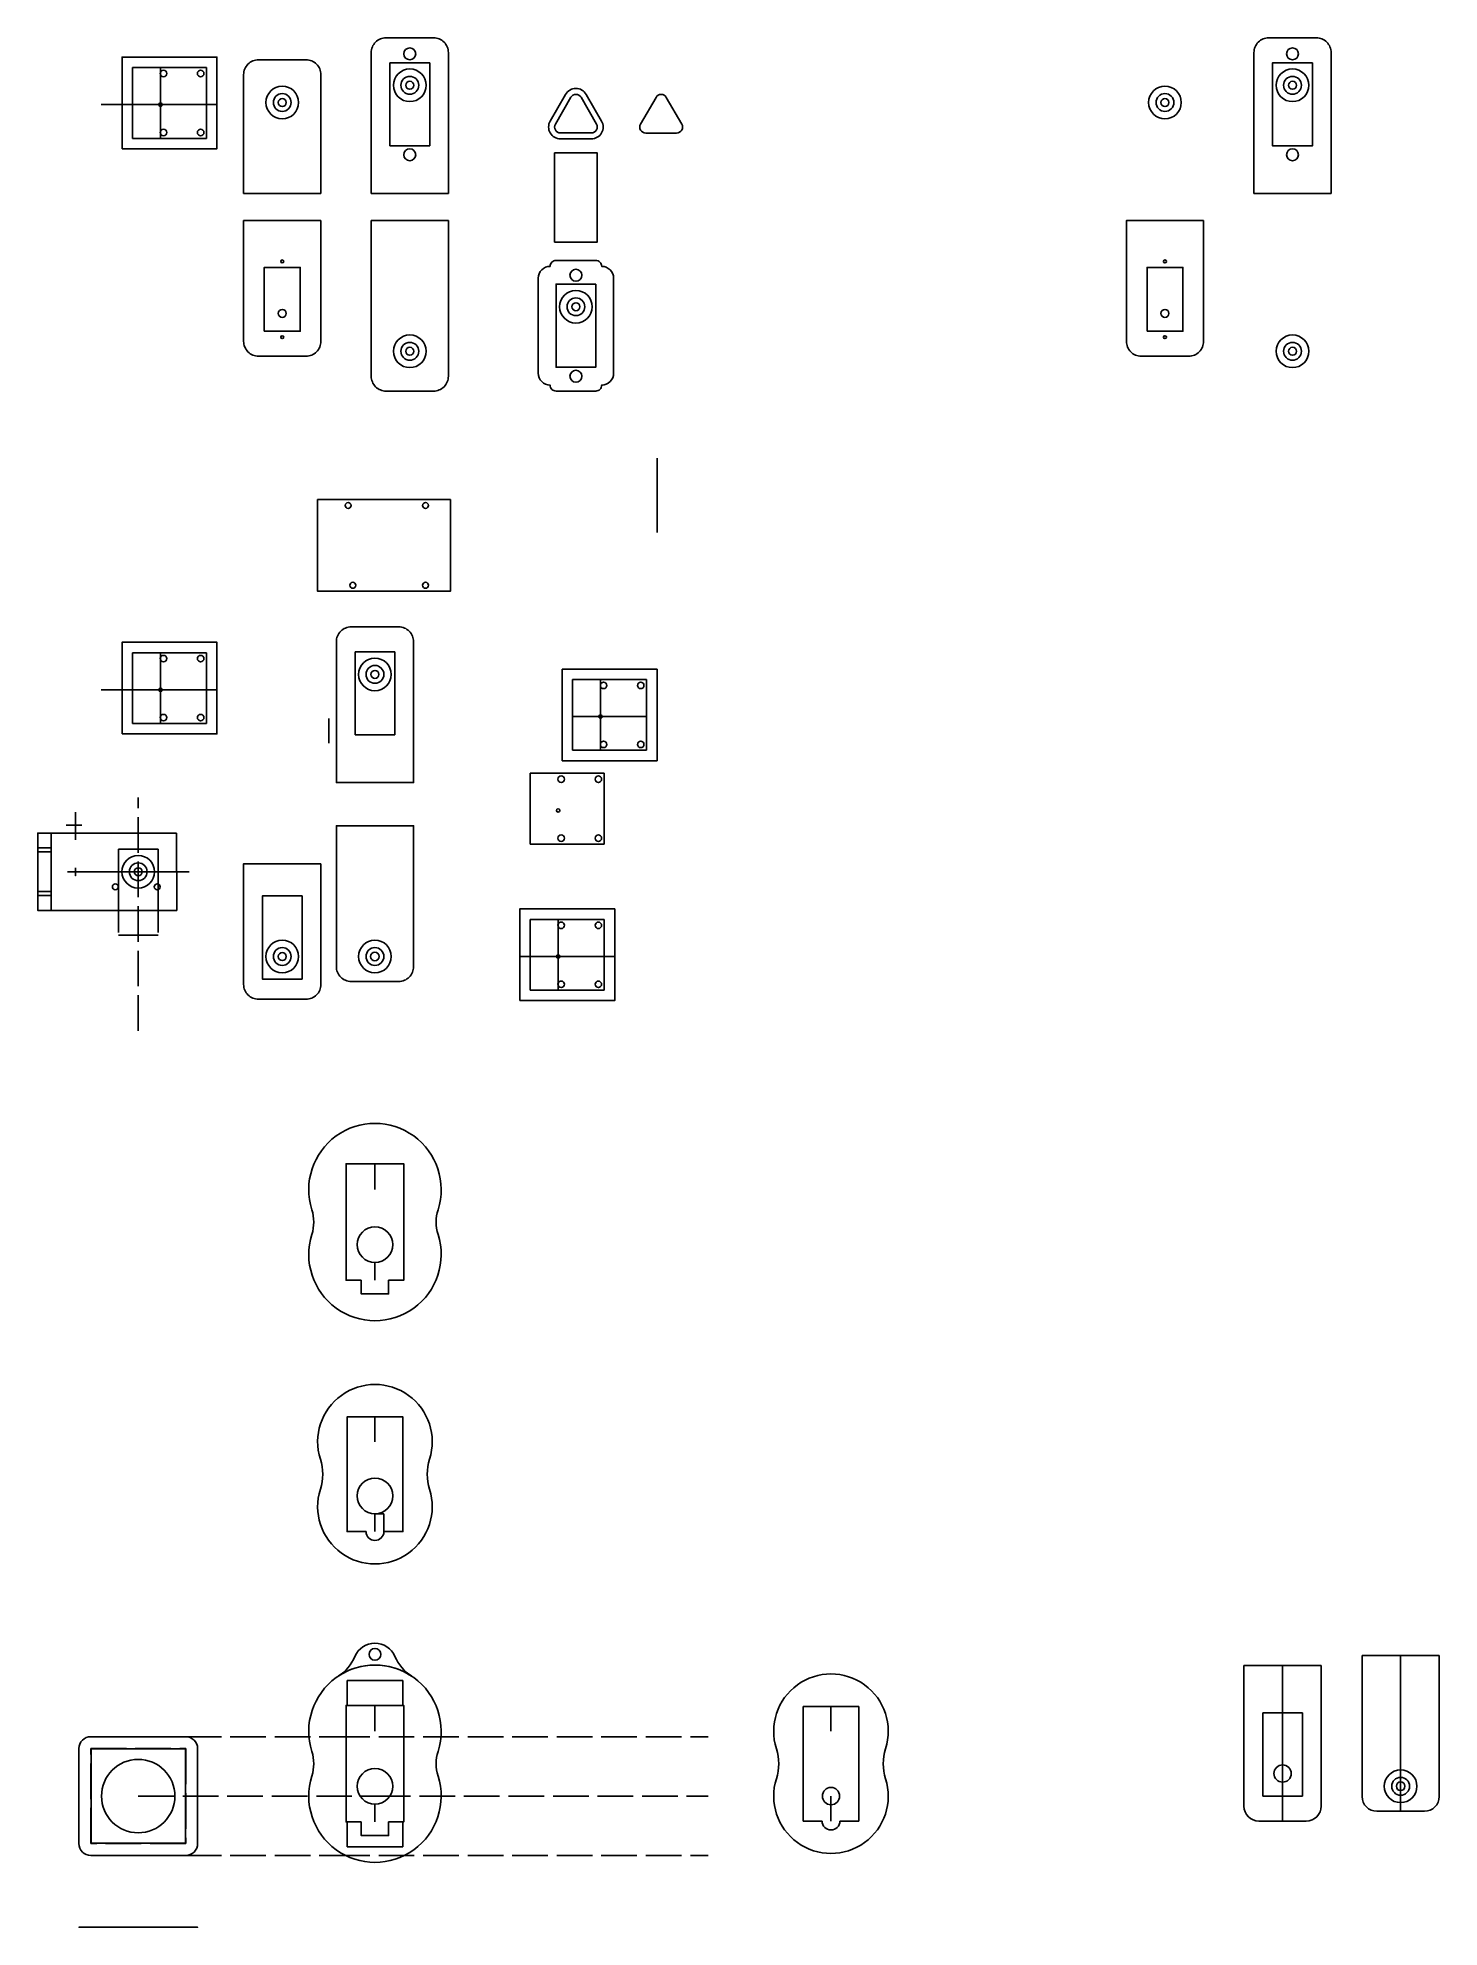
# Model space of a CAD drawing. Header units: millimetres. Extents: x 63 to 535, y 21 to 657.
import ezdxf

# ---------------------------------------------------------------- set-up
doc = ezdxf.new("R2010")
doc.units = ezdxf.units.MM
doc.header["$MEASUREMENT"] = 0
doc.linetypes.add('ACAD_ISO02W100', pattern=[15, 12, -3])
for name, color, linetype, true_color in [('2D Drawings', 7, 'Continuous', 0xff9d19), ('2D Gimbal Arms', 7, 'Continuous', 0xd64ebe), ('2D Redesigned Gimbal', 7, 'Continuous', 0xfda8a7), ('3D Drawings', 7, 'Continuous', 0xf8ce8b), ('Big Servo Profile', 7, 'Continuous', 0xf8ce8b), ('Camera Profile', 7, 'Continuous', 0xf5dd7a), ('Reference Lines', 7, 'ACAD_ISO02W100', 0x9fad00), ('Small Servi Profile', 7, 'Continuous', 0xf5dd7a)]:
    doc.layers.add(name, color=color, linetype=linetype, true_color=true_color)

# ---------------------------------------------------------------- blocks, each defined once
blk = doc.blocks.new('Pi_Camera_V2')
at = {"layer": '2D Gimbal Arms'}
for p, q in [((-15.538, 11.362), (9.462, 11.362)), ((-15.538, -12.5), (-15.538, 11.362)), ((0, 11.362), (0, -12.5)), ((9.462, 11.362), (9.462, -12.5)), ((9.462, 0), (-15.538, 0)), ((9.462, -12.5), (-15.538, -12.5))]:
    blk.add_line(p, q, dxfattribs=at)
for centre, radius in [((-13.538, 9.362), 1.1), ((-1.038, 9.362), 1.1), ((0, 0), 0.569), ((-13.538, -10.5), 1.1), ((-1.038, -10.5), 1.1)]:
    blk.add_circle(centre, radius, dxfattribs=at)
blk = doc.blocks.new('Big Servo Profile')
at = {"layer": 'Big Servo Profile'}
for p, q in [((0, 7.6), (-6.7, 7.6)), ((-6.7, -20.4), (-6.7, 7.6)), ((0, 7.6), (6.7, 7.6)), ((6.7, -20.4), (6.7, 7.6)), ((-6.7, -20.4), (6.7, -20.4))]:
    blk.add_line(p, q, dxfattribs=at)
for centre, radius in [((0, 10.6), 2), ((0, 0), 5.5), ((0, 0), 3), ((0, -23.4), 2)]:
    blk.add_circle(centre, radius, dxfattribs=at)
at = {"layer": 'Big Servo Profile', "extrusion": (-1.22465e-16, 1.83697e-16, -1)}
blk.add_circle((0, 0), 1.35, dxfattribs=at)
blk = doc.blocks.new('Small Servo Profile')
at = {"layer": 'Small Servi Profile'}
blk.add_lwpolyline([(-6.05, -6), (-6.05, 15.5), (6.05, 15.5), (6.05, -6)], close=True, dxfattribs=at)
for centre in [(0, 17.5), (0, -8)]:
    blk.add_circle(centre, 0.5, dxfattribs=at)
at = {"layer": 'Small Servi Profile', "extrusion": (1.22465e-16, -1.83697e-16, -1)}
blk.add_circle((0, 0), 1.35, dxfattribs=at)
blk = doc.blocks.new('Camera Profile')
at = {"layer": 'Camera Profile'}
for p, q in [((15.54, 16), (-12.96, 16)), ((-12.96, 16), (-12.96, 12.5)), ((19.04, -11.36), (19.04, 15.68)), ((-12.96, 12.5), (-12.96, -13.95)), ((-9.46, -11.36), (-9.46, 12.5)), ((-9.46, 12.5), (15.54, 12.5)), ((0, -11.36), (0, 12.5)), ((15.54, 12.5), (15.54, -11.36)), ((-9.46, 0), (15.54, 0)), ((15.54, -11.36), (-9.46, -11.36)), ((19.04, -14.86), (19.04, -11.36)), ((-9.46, -14.86), (19.04, -14.86))]:
    blk.add_line(p, q, dxfattribs=at)
for centre, radius in [((1.04, 10.5), 1.1), ((13.54, 10.5), 1.1), ((0, 0), 0.569), ((1.04, -9.36), 1.1), ((13.54, -9.36), 1.1)]:
    blk.add_circle(centre, radius, dxfattribs=at)

msp = doc.modelspace()

# ---------------------------------------------------------------- linework, layer by layer
msp.add_line((160.97, 428.1), (160.97, 419.89))
msp.add_lwpolyline([(201.89, 501.87), (165.47, 501.87), (157.13, 501.87), (157.13, 498.87), (157.13, 472.87), (157.13, 471), (163.51, 471), (201.89, 471)], close=True)
for centre, radius in [((167.44, 499.87), 1), ((193.51, 499.87), 1), ((169.01, 473), 1), ((193.51, 473), 1), ((176.47, 113.05), 2)]:
    msp.add_circle(centre, radius)
for centre, radius, start, end in [((176.47, 109.44), 7.35, 23.32876, 156.67124), ((155.96, 118.29), 15, 303.37423, 336.67124), ((196.99, 118.29), 15, 203.32876, 236.62577)]:
    msp.add_arc(centre, radius, start, end)
at = {"extrusion": (0, 0, -1)}
msp.add_arc((-176.47, 87.14), 22.3, 56.62577, 123.37423, dxfattribs=at)
at = {"layer": '2D Drawings'}
for p, q in [((167.07, 278.31), (167.07, 278.21)), ((176.47, 277.91), (176.47, 269.51)), ((185.87, 278.31), (185.87, 278.21)), ((176.47, 238.99), (176.47, 244.99)), ((167.07, 238.89), (167.07, 238.99)), ((185.87, 238.89), (185.87, 238.99)), ((176.47, 193.01), (176.47, 184.61)), ((179.47, 160.39), (176.47, 160.39)), ((176.47, 154.39), (176.47, 160.39)), ((179.47, 154.39), (179.47, 160.39)), ((167.07, 95.94), (167.07, 104.19)), ((167.07, 104.19), (185.87, 104.19)), ((185.87, 95.94), (185.87, 104.19)), ((176.47, 95.54), (176.47, 87.14)), ((320.7, 56.92), (320.7, 95.54)), ((320.7, 95.54), (339.5, 95.54)), ((330.1, 95.54), (330.1, 87.14)), ((339.5, 95.54), (339.5, 56.92)), ((330.1, 65.32), (330.1, 56.92)), ((176.47, 56.62), (176.47, 62.62)), ((167.07, 56.52), (167.07, 48.27)), ((185.87, 56.52), (185.87, 48.27)), ((325.4, 56.92), (320.7, 56.92)), ((325.4, 56.92), (327.1, 56.92)), ((333.1, 56.92), (334.8, 56.92)), ((334.8, 56.92), (339.5, 56.92)), ((167.07, 48.27), (185.87, 48.27))]:
    msp.add_line(p, q, dxfattribs=at)
for points in [[(197.73, 262.75, 0.155177), (197.73, 254.45, -1.367358), (155.22, 254.45, 0.155177), (155.22, 262.75, -1.367358)], [(194.87, 178.76, 0.155177), (194.87, 168.64, -1.367358), (158.08, 168.64, 0.155177), (158.08, 178.76, -1.367358)], [(179.47, 154.39, -1), (173.47, 154.39), (171.77, 154.39), (167.07, 154.39), (167.07, 193.01), (185.87, 193.01), (185.87, 154.39), (181.17, 154.39)], [(197.73, 80.38, 0.155177), (197.73, 72.08, -1.367358), (155.22, 72.08, 0.155177), (155.22, 80.38, -1.367358)], [(348.49, 81.29, 0.155177), (348.49, 71.17, -1.367358), (311.7, 71.17, 0.155177), (311.7, 81.29, -1.367358)], [(80.73, 85.32), (112.73, 85.32, -0.414214), (116.73, 81.32), (116.73, 49.32, -0.414214), (112.73, 45.32), (80.73, 45.32, -0.414214), (76.73, 49.32), (76.73, 81.32, -0.414214)]]:
    msp.add_lwpolyline(points, format="xyb", close=True, dxfattribs=at)
for points in [[(171.87, 238.99), (166.77, 238.99), (166.77, 278.21), (186.17, 278.21), (186.17, 238.99), (181.07, 238.99), (181.07, 234.39), (171.87, 234.39)], [(171.87, 56.62), (166.77, 56.62), (166.77, 95.84), (186.17, 95.84), (186.17, 56.62), (181.07, 56.62), (181.07, 52.02), (171.87, 52.02)], [(80.83, 81.22), (112.63, 81.22), (112.63, 49.42), (80.83, 49.42)]]:
    msp.add_lwpolyline(points, close=True, dxfattribs=at)
at = {"layer": '2D Drawings', "extrusion": (0, -1, 6.12323e-17), "elevation": -21.17}
msp.add_lwpolyline([(80.73, 20), (112.73, 20, -0.414214), (116.73, 16), (116.73, -16, -0.414214), (112.73, -20), (80.73, -20, -0.414214), (76.73, -16), (76.73, 16, -0.414214)], format="xyb", close=True, dxfattribs=at)
msp.add_lwpolyline([(80.73, 16), (112.73, 16), (112.73, -16), (80.73, -16)], close=True, dxfattribs=at)
at = {"layer": '2D Drawings'}
for centre, radius in [((176.47, 250.99), 6), ((176.47, 166.39), 6), ((96.73, 65.32), 12.36), ((176.47, 68.62), 6), ((330.1, 65.32), 2.9)]:
    msp.add_circle(centre, radius, dxfattribs=at)
at = {"layer": '2D Drawings', "extrusion": (0, -1, 6.12323e-17)}
msp.add_circle((96.73, 0, -21.17), 12.36, dxfattribs=at)
at = {"layer": '2D Drawings'}
msp.add_arc((330.1, 56.92), 3, 180, 0, dxfattribs=at)
at = {"layer": '2D Gimbal Arms', "extrusion": (-1, 1.83697e-16, 6.12323e-17)}
for p, q in [((91.26, 634.83), (91.26, 646.83)), ((91.26, 634.83), (91.26, 646.83)), ((91.26, 634.83), (91.26, 622.83)), ((91.26, 634.83), (91.26, 622.83)), ((91.26, 437.81), (91.26, 449.81)), ((91.26, 437.81), (91.26, 449.81)), ((91.26, 437.81), (91.26, 425.81)), ((91.26, 437.81), (91.26, 425.81)), ((225.23, 348.01), (225.23, 360.01)), ((225.23, 348.01), (225.23, 360.01)), ((225.23, 348.01), (225.23, 336.01)), ((225.23, 348.01), (225.23, 336.01))]:
    msp.add_line(p, q, dxfattribs=at)
at = {"layer": '2D Gimbal Arms'}
for p, q in [((94.76, 634.83, 14.41), (84.22, 634.83, 14.41)), ((176.47, 450.6), (169.77, 450.6)), ((169.77, 422.6), (169.77, 450.6)), ((176.47, 450.6), (183.17, 450.6)), ((183.17, 422.6), (183.17, 450.6)), ((94.76, 437.81, 14.41), (84.22, 437.81, 14.41)), ((169.77, 422.6), (183.17, 422.6)), ((228.73, 385.84), (228.73, 409.7)), ((228.73, 409.7), (253.73, 409.7)), ((253.73, 409.7), (253.73, 385.84)), ((96.73, 384.15, 75.11), (90.03, 384.15, 75.11)), ((90.03, 356.15, 75.11), (90.03, 384.15, 75.11)), ((96.73, 384.15, 75.11), (103.43, 384.15, 75.11)), ((103.43, 356.15, 75.11), (103.43, 384.15, 75.11)), ((253.73, 385.84), (228.73, 385.84)), ((81.19, 376.55, 18.61), (106.19, 376.55, 18.61)), ((90.03, 355.15, 75.11), (103.43, 355.15, 75.11)), ((482.23, 109.32), (469.23, 109.32)), ((469.23, 109.32), (469.23, 61.92)), ((482.23, 65.32), (482.23, 109.32)), ((482.23, 109.32), (495.23, 109.32)), ((495.23, 109.32), (495.23, 61.92)), ((522, 112.62), (509, 112.62)), ((509, 112.62), (509, 65.22)), ((522, 68.62), (522, 112.62)), ((522, 112.62), (535, 112.62)), ((535, 112.62), (535, 65.22)), ((475.53, 93.32), (475.53, 65.32)), ((488.93, 93.32), (475.53, 93.32)), ((488.93, 93.32), (488.93, 65.32)), ((482.23, 65.32), (482.23, 70.02)), ((482.23, 65.32), (475.53, 65.32)), ((482.23, 65.32), (482.23, 56.92)), ((482.23, 65.32), (488.93, 65.32)), ((522, 68.62), (522, 60.22)), ((522, 60.22), (514, 60.22)), ((522, 60.22), (530, 60.22)), ((482.23, 56.92), (474.23, 56.92)), ((482.23, 56.92), (490.23, 56.92))]:
    msp.add_line(p, q, dxfattribs=at)
for points in [[(91.26, 619.97), (94.76, 619.97), (123.26, 619.97), (123.26, 623.47), (123.26, 650.51), (123.26, 650.83), (119.76, 650.83), (91.26, 650.83), (91.26, 647.33), (91.26, 620.88)], [(91.26, 422.95), (94.76, 422.95), (123.26, 422.95), (123.26, 426.45), (123.26, 453.5), (123.26, 453.81), (119.76, 453.81), (91.26, 453.81), (91.26, 450.31), (91.26, 423.86)], [(151.94, 340.41), (151.94, 368.41), (138.54, 368.41), (138.54, 340.41), (145.24, 340.41)], [(225.23, 333.15), (228.73, 333.15), (257.23, 333.15), (257.23, 336.65), (257.23, 363.69), (257.23, 364.01), (253.73, 364.01), (225.23, 364.01), (225.23, 360.51), (225.23, 334.05)]]:
    msp.add_lwpolyline(points, close=True, dxfattribs=at)
at = {"layer": '2D Gimbal Arms', "extrusion": (0, -1, 6.12323e-17)}
for points, elevation in [([(91.26, 0), (94.76, 0), (123.26, 0), (123.26, 3.5), (123.26, 30.54), (123.26, 30.86), (119.76, 30.86), (91.26, 30.86), (91.26, 27.36), (91.26, 0.91)], -634.83), ([(91.26, 0), (94.76, 0), (123.26, 0), (123.26, 3.5), (123.26, 30.54), (123.26, 30.86), (119.76, 30.86), (91.26, 30.86), (91.26, 27.36), (91.26, 0.91)], -437.81), ([(225.23, 0), (228.73, 0), (257.23, 0), (257.23, 3.5), (257.23, 30.54), (257.23, 30.86), (253.73, 30.86), (225.23, 30.86), (225.23, 27.36), (225.23, 0.91)], -348.01)]:
    msp.add_lwpolyline(points, close=True, dxfattribs=dict(at, elevation=elevation))
at = {"layer": '2D Gimbal Arms'}
for points in [[(184.47, 459), (176.47, 459), (168.47, 459, 0.414214), (163.47, 454), (163.47, 406.6), (176.47, 406.6), (189.47, 406.6), (189.47, 454, 0.414214)], [(189.47, 344.61), (189.47, 392.01), (176.47, 392.01), (163.47, 392.01), (163.47, 344.61, 0.414214), (168.47, 339.61), (176.47, 339.61), (184.47, 339.61, 0.414214)], [(158.24, 379.26), (132.24, 379.26), (132.24, 338.61, 0.414214), (137.24, 333.61), (153.24, 333.61, 0.414214), (158.24, 338.61)]]:
    msp.add_lwpolyline(points, format="xyb", close=True, dxfattribs=at)
at = {"layer": '2D Gimbal Arms', "extrusion": (-1, 0, 6.12323e-17), "elevation": -62.88}
msp.add_lwpolyline([(-363.55, 62.36), (-389.55, 62.36), (-389.55, 21.71, 0.414214), (-384.55, 16.71), (-368.55, 16.71, 0.414214), (-363.55, 21.71)], format="xyb", close=True, dxfattribs=at)
msp.add_lwpolyline([(-369.85, 23.51), (-369.85, 51.51), (-383.25, 51.51), (-383.25, 23.51), (-376.55, 23.51)], close=True, dxfattribs=at)
at = {"layer": '2D Gimbal Arms', "extrusion": (1.83697e-16, -1, -1.22465e-16), "elevation": -376.55}
for points in [[(81.19, 18.61), (81.19, 42.47)], [(106.19, 42.47), (106.19, 18.61)]]:
    msp.add_lwpolyline(points, dxfattribs=at)
at = {"layer": '2D Gimbal Arms', "elevation": 42.47}
msp.add_lwpolyline([(81.19, 376.55), (106.19, 376.55)], close=True, dxfattribs=at)
at = {"layer": '2D Gimbal Arms', "extrusion": (-1, 1.83697e-16, 6.12323e-17)}
for centre, radius in [((-634.83, 14.41, -91.26), 5.5), ((-634.83, 14.41, -91.26), 3), ((-634.83, 14.41, -91.26), 1.35), ((-437.81, 14.41, -91.26), 5.5), ((-437.81, 14.41, -91.26), 3), ((-437.81, 14.41, -91.26), 1.35), ((-348.01, 14.41, -225.23), 5.5), ((-348.01, 14.41, -225.23), 3), ((-348.01, 14.41, -225.23), 1.35)]:
    msp.add_circle(centre, radius, dxfattribs=at)
at = {"layer": '2D Gimbal Arms'}
for centre, radius in [((176.47, 443), 5.5), ((176.47, 443), 3), ((239.23, 407.7), 1.1), ((251.73, 407.7), 1.1), ((238.19, 397.2), 0.569), ((239.23, 387.84), 1.1), ((251.73, 387.84), 1.1), ((96.73, 376.55, 75.11), 5.5), ((96.73, 376.55, 75.11), 3), ((145.24, 348.01), 5.5), ((145.24, 348.01), 3), ((176.47, 348.01), 5.5), ((176.47, 348.01), 3), ((176.47, 348.01), 1.45), ((482.23, 72.92), 2.9), ((522, 68.62), 5.5), ((522, 68.62), 3), ((522, 68.62), 1.45)]:
    msp.add_circle(centre, radius, dxfattribs=at)
at = {"layer": '2D Gimbal Arms', "extrusion": (-1.22465e-16, 1.83697e-16, -1)}
for centre in [(-176.47, 443), (-96.73, 376.55, -62.36), (-96.73, 376.55, -62.36), (-96.73, 376.55, -62.36), (-96.73, 376.55, -62.36)]:
    msp.add_circle(centre, 1.35, dxfattribs=at)
at = {"layer": '2D Gimbal Arms', "extrusion": (-1, 0, 6.12323e-17)}
for radius in [5.5, 3]:
    msp.add_circle((-376.55, 31.11, -62.88), radius, dxfattribs=at)
at = {"layer": '2D Gimbal Arms', "extrusion": (1, -1.22465e-16, -2.44929e-16)}
msp.add_circle((376.55, 31.11, 75.63), 1.35, dxfattribs=at)
at = {"layer": '2D Gimbal Arms', "extrusion": (1.83697e-16, -1, -1.22465e-16)}
for centre, radius in [((83.19, 40.47, -376.55), 1.1), ((83.19, 20.61, -376.55), 1.1), ((95.69, 20.61, -376.55), 1.1), ((95.69, 40.47, -376.55), 1.1), ((96.73, 31.11, -376.55), 0.569)]:
    msp.add_circle(centre, radius, dxfattribs=at)
at = {"layer": '2D Gimbal Arms', "extrusion": (1.22465e-16, -1.83697e-16, -1)}
msp.add_circle((-145.24, 348.01), 1.35, dxfattribs=at)
at = {"layer": '2D Gimbal Arms', "extrusion": (-1, 1.83697e-16, 6.12323e-17)}
for centre, start, end in [((-683.77, 25.33, -91.26), 325.5544, 345.87959), ((-585.89, 25.33, -91.26), 194.12041, 214.4456), ((-486.75, 25.33, -91.26), 325.5544, 345.87959), ((-388.88, 25.33, -91.26), 194.12041, 214.4456), ((-396.94, 25.33, -225.23), 325.5544, 345.87959), ((-299.07, 25.33, -225.23), 194.12041, 214.4456)]:
    msp.add_arc(centre, 44.79, start, end, dxfattribs=at)
at = {"layer": '2D Gimbal Arms'}
for centre, start, end in [((514, 65.22), 180, 270), ((530, 65.22), 270, 360), ((474.23, 61.92), 180, 270), ((490.23, 61.92), 270, 360)]:
    msp.add_arc(centre, 5, start, end, dxfattribs=at)
at = {"layer": '2D Redesigned Gimbal'}
for q in [(132.24, 604.95), (158.24, 604.95)]:
    msp.add_line((145.24, 604.95), q, dxfattribs=at)
for points in [[(196.21, 657.35), (188.21, 657.35), (180.21, 657.35, 0.414214), (175.21, 652.35), (175.21, 604.95), (188.21, 604.95), (201.21, 604.95), (201.21, 652.35, 0.414214)], [(493.58, 657.35), (485.58, 657.35), (477.58, 657.35, 0.414214), (472.58, 652.35), (472.58, 604.95), (485.58, 604.95), (498.58, 604.95), (498.58, 652.35, 0.414214)], [(240.7, 638.3), (235.5, 629.3, 0.57735), (238.97, 623.3), (249.36, 623.3, 0.57735), (252.83, 629.3), (247.63, 638.3, 0.57735)], [(242.43, 637.3), (237.24, 628.3, 0.57735), (238.97, 625.3), (249.36, 625.3, 0.57735), (251.09, 628.3), (245.9, 637.3, 0.57735)], [(158.24, 595.79), (132.24, 595.79), (132.24, 555.14, 0.414214), (137.24, 550.14), (153.24, 550.14, 0.414214), (158.24, 555.14)], [(175.21, 595.79), (175.21, 543.39, 0.414214), (180.21, 538.39), (196.21, 538.39, 0.414214), (201.21, 543.39), (201.21, 595.79), (188.21, 595.79)], [(455.61, 595.79), (429.61, 595.79), (429.61, 555.14, 0.414214), (434.61, 550.14), (450.61, 550.14, 0.414214), (455.61, 555.14)], [(250.87, 582.39), (237.47, 582.39, 0.414214), (235.47, 580.39, 0.414214), (231.47, 576.39), (231.47, 544.39, 0.414214), (235.47, 540.39, 0.414214), (237.47, 538.39), (250.87, 538.39, 0.414214), (252.87, 540.39, 0.414214), (256.87, 544.39), (256.87, 576.39, 0.414214), (252.87, 580.39, 0.414214)]]:
    msp.add_lwpolyline(points, format="xyb", close=True, dxfattribs=at)
msp.add_lwpolyline([(158.24, 604.95), (158.24, 644.95, 0.414214), (153.24, 649.95), (137.24, 649.95, 0.414214), (132.24, 644.95), (132.24, 604.95)], format="xyb", dxfattribs=at)
for points in [[(492.28, 648.95), (485.58, 648.95), (478.88, 648.95), (478.88, 620.95), (492.28, 620.95)], [(236.97, 588.56), (236.97, 618.56), (251.36, 618.56), (251.36, 588.56)], [(436.56, 558.54), (436.56, 580.04), (448.66, 580.04), (448.66, 558.54)], [(250.87, 574.39), (244.17, 574.39), (237.47, 574.39), (237.47, 546.39), (250.87, 546.39)]]:
    msp.add_lwpolyline(points, close=True, dxfattribs=at)
for centre, radius in [((485.58, 651.95), 2), ((485.58, 641.35), 5.5), ((485.58, 641.35), 3), ((145.24, 635.55), 5.5), ((145.24, 635.55), 3), ((442.61, 635.55), 5.5), ((442.61, 635.55), 3), ((485.58, 617.95), 2), ((244.17, 577.39), 2), ((442.61, 582.04), 0.5), ((244.17, 566.79), 5.5), ((244.17, 566.79), 3), ((188.21, 551.79), 5.5), ((188.21, 551.79), 3), ((442.61, 556.54), 0.5), ((485.58, 551.79), 5.5), ((485.58, 551.79), 3), ((244.17, 543.39), 2)]:
    msp.add_circle(centre, radius, dxfattribs=at)
at = {"layer": '2D Redesigned Gimbal', "extrusion": (-1.22465e-16, 1.83697e-16, -1)}
for centre in [(-485.58, 641.35), (-145.24, 635.55), (-442.61, 635.55), (-244.17, 566.79)]:
    msp.add_circle(centre, 1.35, dxfattribs=at)
at = {"layer": '2D Redesigned Gimbal', "extrusion": (1.22465e-16, -1.83697e-16, -1)}
for centre in [(-442.61, 564.54), (-188.21, 551.79), (-485.58, 551.79)]:
    msp.add_circle(centre, 1.35, dxfattribs=at)
at = {"layer": '3D Drawings'}
for p, q in [((75.63, 387.35, 16.7), (75.63, 396.56, 16.7)), ((67.38, 389.55, 21.71), (62.88, 389.55, 21.71)), ((62.88, 363.55, 62.36), (62.88, 389.55, 62.36)), ((62.88, 389.55, 62.36), (62.88, 389.55, 21.71)), ((109.62, 389.55, 62.36), (62.88, 389.55, 62.36)), ((67.38, 389.55, 21.71), (62.88, 389.55, 21.71)), ((62.88, 363.55, 62.36), (62.88, 389.55, 62.36)), ((62.88, 389.55, 62.36), (62.88, 389.55, 21.71)), ((109.62, 389.55, 62.36), (62.88, 389.55, 62.36)), ((67.38, 389.55, 57.86), (67.38, 363.55, 57.86)), ((67.38, 389.55, 57.86), (67.38, 389.55, 21.71)), ((109.62, 389.55, 57.86), (67.38, 389.55, 57.86)), ((67.38, 389.55, 57.86), (67.38, 363.55, 57.86)), ((67.38, 389.55, 57.86), (67.38, 389.55, 21.71)), ((109.62, 389.55, 57.86), (67.38, 389.55, 57.86)), ((77.69, 392.23, 16.7), (72.44, 392.23, 16.7)), ((109.62, 388.55, 62.36), (109.62, 389.55, 62.36)), ((109.62, 389.55, 57.86), (109.62, 389.55, 62.36)), ((109.62, 388.55, 57.86), (109.62, 389.55, 57.86)), ((109.62, 388.55, 62.36), (109.62, 389.55, 62.36)), ((109.62, 389.55, 57.86), (109.62, 389.55, 62.36)), ((109.62, 388.55, 57.86), (109.62, 389.55, 57.86)), ((109.62, 388.55, 62.36), (109.73, 364.55, 62.36)), ((109.62, 388.55, 57.86), (109.73, 364.55, 57.86)), ((109.62, 388.55, 62.36), (109.73, 364.55, 62.36)), ((109.62, 388.55, 57.86), (109.73, 364.55, 57.86)), ((62.88, 384.55, 16.71), (62.88, 368.55, 16.71)), ((67.38, 384.55, 16.71), (62.88, 384.55, 16.71)), ((62.88, 384.55, 16.71), (62.88, 368.55, 16.71)), ((67.38, 384.55, 16.71), (62.88, 384.55, 16.71)), ((67.38, 383.25, 23.51), (62.88, 383.25, 23.51)), ((62.88, 369.85, 23.51), (62.88, 383.25, 23.51)), ((62.88, 383.25, 51.51), (62.88, 369.85, 51.51)), ((67.38, 383.25, 51.51), (62.88, 383.25, 51.51)), ((62.88, 383.25, 23.51), (62.88, 383.25, 51.51)), ((67.38, 383.25, 23.51), (62.88, 383.25, 23.51)), ((62.88, 369.85, 23.51), (62.88, 383.25, 23.51)), ((62.88, 383.25, 51.51), (62.88, 369.85, 51.51)), ((67.38, 383.25, 51.51), (62.88, 383.25, 51.51)), ((62.88, 383.25, 23.51), (62.88, 383.25, 51.51)), ((67.38, 384.55, 16.71), (67.38, 368.55, 16.71)), ((67.38, 384.55, 16.71), (67.38, 368.55, 16.71)), ((67.38, 369.85, 23.51), (67.38, 383.25, 23.51)), ((67.38, 383.25, 51.51), (67.38, 369.85, 51.51)), ((67.38, 383.25, 23.51), (67.38, 383.25, 51.51)), ((67.38, 369.85, 23.51), (67.38, 383.25, 23.51)), ((67.38, 383.25, 51.51), (67.38, 369.85, 51.51)), ((67.38, 383.25, 23.51), (67.38, 383.25, 51.51)), ((67.38, 369.85, 23.51), (62.88, 369.85, 23.51)), ((62.88, 369.85, 51.51), (62.88, 369.85, 23.51)), ((67.38, 369.85, 51.51), (62.88, 369.85, 51.51)), ((67.38, 369.85, 23.51), (62.88, 369.85, 23.51)), ((62.88, 369.85, 51.51), (62.88, 369.85, 23.51)), ((67.38, 369.85, 51.51), (62.88, 369.85, 51.51)), ((67.38, 369.85, 51.51), (67.38, 369.85, 23.51)), ((67.38, 369.85, 51.51), (67.38, 369.85, 23.51)), ((67.38, 368.55, 16.71), (62.88, 368.55, 16.71)), ((67.38, 368.55, 16.71), (62.88, 368.55, 16.71)), ((67.38, 363.55, 21.71), (62.88, 363.55, 21.71)), ((62.88, 363.55, 21.71), (62.88, 363.55, 62.36)), ((109.73, 363.55, 62.36), (62.88, 363.55, 62.36)), ((67.38, 363.55, 21.71), (62.88, 363.55, 21.71)), ((62.88, 363.55, 21.71), (62.88, 363.55, 62.36)), ((109.73, 363.55, 62.36), (62.88, 363.55, 62.36)), ((67.38, 363.55, 21.71), (67.38, 363.55, 57.86)), ((109.73, 363.55, 57.86), (67.38, 363.55, 57.86)), ((67.38, 363.55, 21.71), (67.38, 363.55, 57.86)), ((109.73, 363.55, 57.86), (67.38, 363.55, 57.86)), ((109.73, 364.55, 62.36), (109.73, 363.55, 62.36)), ((109.73, 364.55, 62.36), (109.73, 364.55, 57.86)), ((109.73, 364.55, 57.86), (109.73, 363.55, 57.86)), ((109.73, 364.55, 62.36), (109.73, 363.55, 62.36)), ((109.73, 364.55, 62.36), (109.73, 364.55, 57.86)), ((109.73, 364.55, 57.86), (109.73, 363.55, 57.86)), ((109.73, 363.55, 57.86), (109.73, 363.55, 62.36)), ((109.73, 363.55, 57.86), (109.73, 363.55, 62.36))]:
    msp.add_line(p, q, dxfattribs=at)
msp.add_lwpolyline([(271.16, 637.28), (265.96, 628.28, 0.57735), (267.69, 625.28), (278.09, 625.28, 0.57735), (279.82, 628.28), (274.62, 637.28, 0.57735)], format="xyb", close=True, dxfattribs=at)
for centre, radius in [((96.73, 376.55, 62.36), 5.5), ((96.73, 376.55, 66.24), 5.5), ((96.73, 376.55, 62.36), 5.5), ((96.73, 376.55, 66.24), 5.5), ((96.73, 376.55, 57.86), 3), ((96.73, 376.55, 59.53), 3), ((96.73, 376.55, 57.86), 3), ((96.73, 376.55, 59.53), 3), ((89.01, 371.48, 21.47), 1), ((103.13, 371.46, 21.47), 1)]:
    msp.add_circle(centre, radius, dxfattribs=at)
at = {"layer": '3D Drawings', "extrusion": (0, 0, -1)}
for centre, radius in [((-96.73, 376.55, -62.36), 3), ((-96.73, 376.55, -66.24), 3), ((-96.73, 376.55, -62.36), 3), ((-96.73, 376.55, -66.24), 3), ((-96.73, 376.55, -62.36), 1.35), ((-96.73, 376.55, -62.36), 1.35)]:
    msp.add_circle(centre, radius, dxfattribs=at)
at = {"layer": '3D Drawings', "extrusion": (0, 1.49976e-32, -1)}
msp.add_circle((-96.73, 376.55, -59.53), 1.35, dxfattribs=at)
msp.add_circle((-96.73, 376.55, -59.53), 1.35, dxfattribs=at)
at = {"layer": '3D Drawings', "extrusion": (-1, -6.12323e-17, 3.7494e-33)}
for centre, start, end in [((-384.55, 21.71, -62.88), 180, 270), ((-384.55, 21.71, -62.88), 180, 270), ((-384.55, 21.71, -67.38), 180, 270), ((-384.55, 21.71, -67.38), 180, 270), ((-368.55, 21.71, -62.88), 270, 0), ((-368.55, 21.71, -62.88), 270, 0), ((-368.55, 21.71, -67.38), 270, 0), ((-368.55, 21.71, -67.38), 270, 0)]:
    msp.add_arc(centre, 5, start, end, dxfattribs=at)
at = {"layer": 'Camera Profile'}
for p, q in [((271.5, 444.8, 11.93), (268, 444.8, 11.93)), ((271.5, 444.49, 11.93), (271.5, 444.8, 11.93)), ((239.5, 414.85, 11.93), (239.5, 413.94, 11.93)), ((239.5, 413.94, 11.93), (243, 413.94, 11.93))]:
    msp.add_line(p, q, dxfattribs=at)
at = {"layer": 'Reference Lines'}
for p, q in [((96.73, 322.97, 31.11), (96.73, 401.5, 31.11)), ((72.88, 376.55, 31.11), (113.85, 376.55, 31.11)), ((112.73, 85.32), (162.73, 85.32)), ((162.73, 85.32), (288.73, 85.32)), ((96.73, 65.32), (176.47, 65.32)), ((176.47, 65.32), (288.73, 65.32)), ((112.73, 45.32), (162.73, 45.32)), ((162.73, 45.32), (288.73, 45.32))]:
    msp.add_line(p, q, dxfattribs=at)
at = {"layer": 'Reference Lines', "extrusion": (0, 0, -1)}
msp.add_line((96.73, 376.55, 31.11), (96.73, 376.55, 97.56), dxfattribs=at)
at = {"layer": 'Reference Lines'}
msp.add_lwpolyline([(80.73, 81.32), (112.73, 81.32), (112.73, 49.32), (80.73, 49.32)], close=True, dxfattribs=at)

# ---------------------------------------------------------------- block references
at = {"extrusion": (1, 1.83697e-16, -1.12482e-32)}
msp.add_blockref('Pi_Camera_V2', (506.36, 0.57, 271.5), dxfattribs=at)
at = {"layer": '2D Gimbal Arms', "rotation": 180}
for p in [(104.22, 634.83), (104.22, 437.81), (238.19, 348.01)]:
    msp.add_blockref('Pi_Camera_V2', p, dxfattribs=at)
at = {"layer": '2D Gimbal Arms', "extrusion": (-1.83697e-16, -1, 1.22465e-16), "rotation": 180}
for p in [(104.22, 14.41, -634.83), (104.22, 14.41, -437.81)]:
    msp.add_blockref('Pi_Camera_V2', p, dxfattribs=at)
at = {"layer": '3D Drawings'}
for name, p in [('Big Servo Profile', (188.21, 641.35)), ('Small Servo Profile', (145.24, 564.54)), ('Camera Profile', (252.46, 428.8, 11.93))]:
    msp.add_blockref(name, p, dxfattribs=at)

doc.saveas('drawing.dxf')
